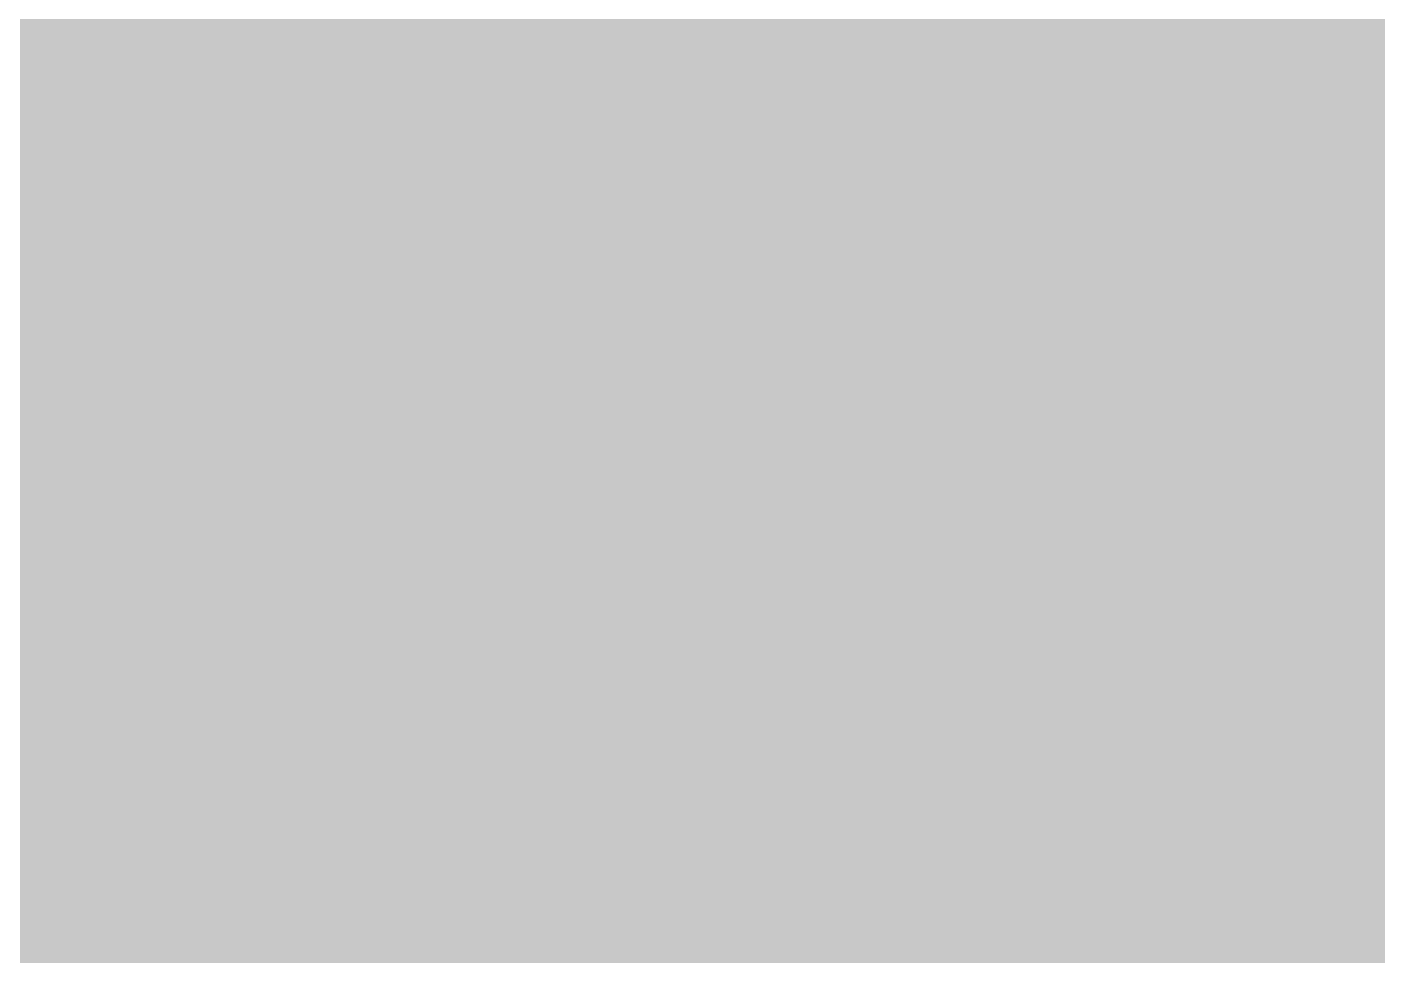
# Model space of a CAD drawing. Header units: millimetres. Extents: x 39486 to 115248, y -1987 to 27400.
# Drawn here: x 103484.7 to 103694.4, y 6051.9 to 6196.1 of the extents above; entities that cross this region are included whole.
import ezdxf

# ---------------------------------------------------------------- set-up
doc = ezdxf.new("R2010")
doc.units = ezdxf.units.MM
doc.layers.add('I-FURN-109', color=7, linetype='Continuous', lineweight=9, true_color=0x7f7f7f, transparency=0.7)
doc.layers.add('I-FURN-3', color=7, linetype='Continuous', lineweight=9, true_color=0xc0c0c0)

# ---------------------------------------------------------------- blocks, each defined once
blk = doc.blocks.new('Мат в спортивном зале - Т4-V74-Развертка 2_19-2')
at = {"layer": 'I-FURN-109'}
h = blk.add_hatch(color=256, dxfattribs=at)
h.paths.add_polyline_path([(-19282.7, 4200), (-18660, 4200), (-18660, 4279.5), (-18691.39, 4279.45), (-18745.01, 4279.43), (-18787.76, 4279.56), (-20000, 4279.43), (-19999.91, 4200), (-19286.17, 4200)])
h.paths.add_polyline_path([(-19476.5, 4284.71), (-19452.71, 4284.82), (-19381.34, 4284.71), (-18660, 4284.85), (-18660, 6207.47), (-18975.41, 6207.47), (-18975.41, 6200.15), (-19015.41, 6200.15), (-19015.41, 6201.65), (-19575.41, 6201.65), (-19575.67, 6200.15), (-19615.41, 6200.15), (-19615.41, 6207.47), (-20000, 6207.47), (-19999.91, 4284.71), (-19976.12, 4284.82), (-19904.74, 4284.71), (-19868.65, 4284.77), (-19809.58, 4284.71), (-19494.26, 4284.71)])
h.paths.add_polyline_path([(-20000, 6287.47), (-19615.41, 6287.47), (-19615.41, 6411.33), (-19895.41, 6411.33), (-19895.41, 6600), (-20000, 6600), (-20000, 6393.15)])
h.paths.add_polyline_path([(-18660, 6287.47), (-18660, 6600), (-18695.41, 6600), (-18695.41, 6411.33), (-18975.41, 6411.33), (-18975.41, 6287.47), (-18696.75, 6287.47)])
h.paths.add_polyline_path([(-19167.48, 6287.47), (-19015.41, 6287.47), (-19015.41, 6411.33), (-19212.91, 6411.33), (-19212.91, 6406.34), (-19280.41, 6406.34), (-19280.41, 6287.47)])
h.paths.add_polyline_path([(-19310.41, 6287.47), (-19310.41, 6309.87), (-19312.35, 6311.02), (-19313.41, 6313.13), (-19313.44, 6406.34), (-19377.91, 6406.34), (-19377.91, 6411.33), (-19575.41, 6411.33), (-19575.41, 6287.47), (-19310.83, 6287.47)])

msp = doc.modelspace()

# ---------------------------------------------------------------- block references
at = {"layer": 'I-FURN-3'}
msp.add_blockref('Мат в спортивном зале - Т4-V74-Развертка 2_19-2', (122869.39, 0), dxfattribs=at)

doc.saveas('drawing.dxf')
